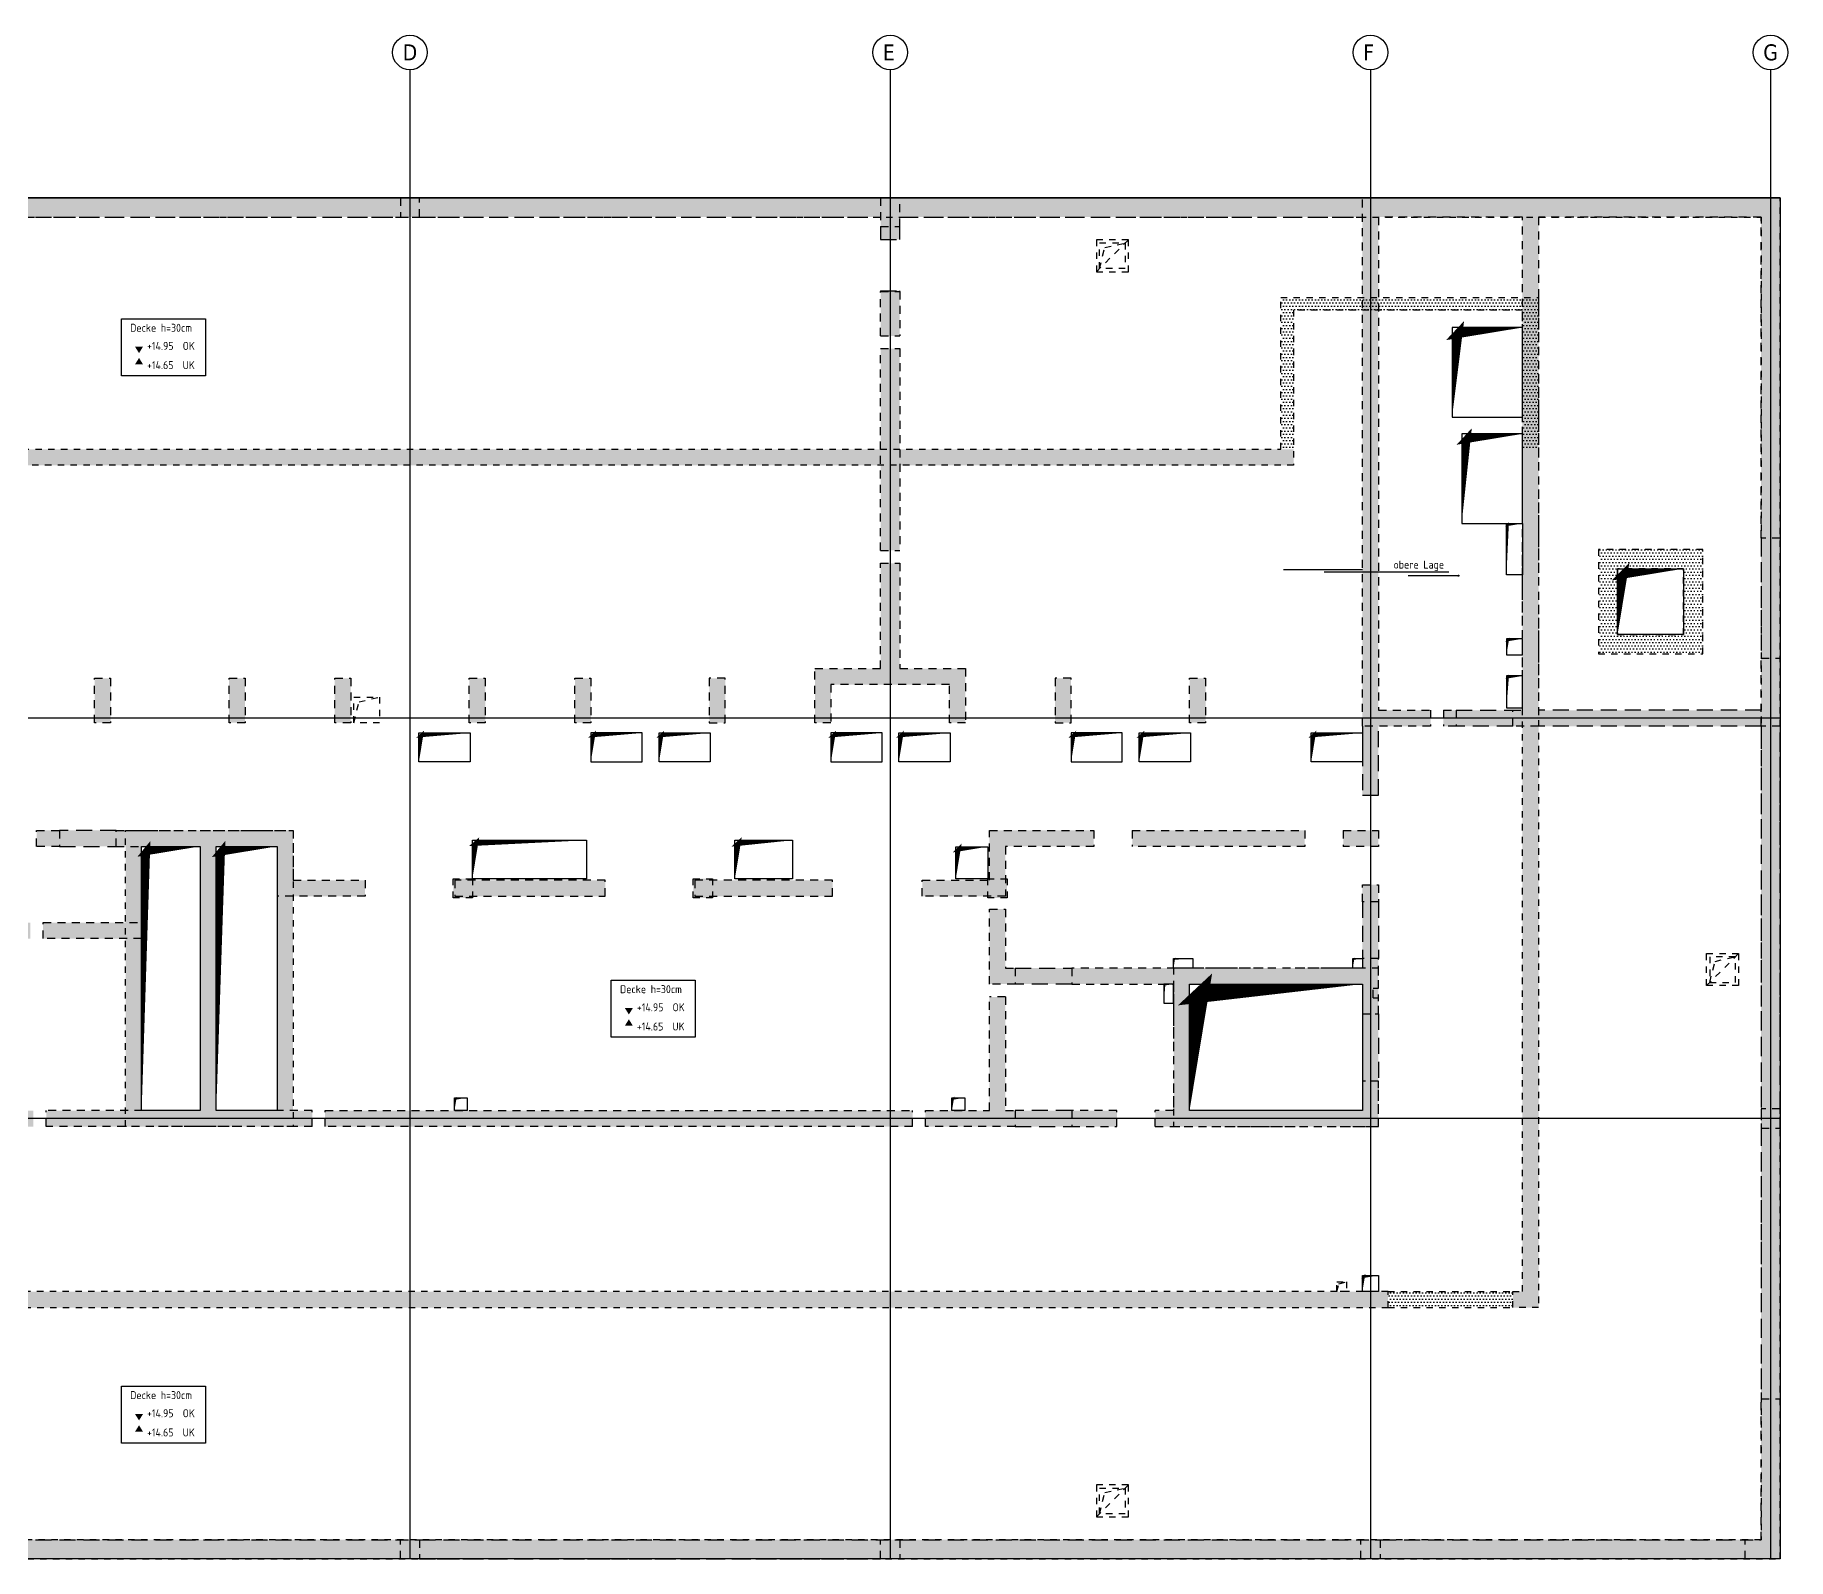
# Model space of a CAD drawing. Extents: x -177 to 93, y -12 to 49.
# Drawn here: x -162.86 to -135.48, y 14.03 to 37.82 of the extents above; entities that cross this region are included whole.
import ezdxf

# ---------------------------------------------------------------- set-up
doc = ezdxf.new("R2010")
doc.units = 0
doc.header["$LTSCALE"] = 0.5
for name, pattern in [('AUSGEZOGEN', [1000.01, 1000, 0.01]), ('DOT', [0.175, 0.05, -0.125]), ('HIDDEN2', [0.187, 0.125, -0.062]), ('PUNKT', [0.175, 0.05, -0.125]), ('STRICHLINIE', [0.75, 0.5, -0.25]), ('VERDECKT', [0.375, 0.25, -0.125])]:
    doc.linetypes.add(name, pattern=pattern)
for name, color, linetype in [('ACHSEN', 7, 'Continuous'), ('BETON', 7, 'Continuous'), ('Brüstung DG', 7, 'Continuous'), ('DD', 7, 'Continuous'), ('DG', 7, 'Continuous'), ('DRUEBER', 7, 'Continuous'), ('grau_dunkel', 7, 'Continuous'), ('grau_mittel', 7, 'Continuous'), ('koten', 7, 'Continuous'), ('OBJEKT', 7, 'Continuous'), ('SCHATTEN', 7, 'Continuous'), ('SFP_Achsen', 7, 'Continuous'), ('TEXT', 7, 'Continuous'), ('VERDECKT', 7, 'Continuous'), ('VERDECKT2', 7, 'Continuous')]:
    doc.layers.add(name, color=color, linetype=linetype)
doc.layers.add('NOPLOT', color=7, linetype='Continuous', plot=False)
doc.styles.add('helv', font='tahoma.ttf')
doc.styles.add('txt', font='isocp.shx')
pattern_1 = [(0, (-253.18728, 75.18589), (0.025, 0.05), [0, -0.05])]

# ---------------------------------------------------------------- blocks, each defined once
blk = doc.blocks.new('okrd_o')
at = {"layer": 'koten', "color": 7, "linetype": 'Continuous'}
blk.add_solid([(-0.125, 0.202), (0.125, 0.202), (0, 0)], dxfattribs=at)
at = {"layer": 'koten', "style": 'txt'}
blk.add_attdef('OKRD', (0.25, 0.1), '', height=0.25, dxfattribs=at)
blk = doc.blocks.new('okrd_u')
at = {"layer": 'koten', "color": 7, "linetype": 'Continuous'}
blk.add_solid([(-0.125, -0.202), (0.125, -0.202), (0, 0)], dxfattribs=at)
at = {"layer": 'koten', "style": 'txt'}
blk.add_attdef('OKRD', (0.25, -0.35), '', height=0.25, dxfattribs=at)

msp = doc.modelspace()

# ---------------------------------------------------------------- hatches: boundary and pattern name
at = {"layer": 'Brüstung DG', "linetype": 'DOT'}
h = msp.add_hatch(dxfattribs=at)
h.set_pattern_fill('DOTS', color=102, scale=0.8, double=1)
h.set_pattern_definition(pattern_1)
h.paths.add_polyline_path([(-174.3674, 34.9794), (-135.9024, 34.9794), (-135.9024, 14.3294), (-174.3674, 14.3294), (-174.3674, 17.9544), (-174.5774, 17.9544), (-174.5774, 14.0294), (-135.6024, 14.0294), (-135.6024, 35.2794), (-174.5274, 35.2794), (-174.5274, 34.3144), (-174.3674, 34.3144)])
at = {"layer": 'Brüstung DG', "linetype": 'AUSGEZOGEN'}
h = msp.add_hatch(dxfattribs=at)
h.set_pattern_fill('DOTS', color=102, scale=0.8, double=1)
h.set_pattern_definition([(0, (-258.56762, 75.18589), (0.025, 0.05), [0, -0.05])])
h.paths.add_polyline_path([(-138.4424, 29.7894), (-138.4424, 28.1594), (-136.8124, 28.1594), (-136.8124, 29.7894)])
h.paths.add_polyline_path([(-138.1424, 29.4894), (-138.1424, 28.4594), (-137.1124, 28.4594), (-137.1124, 29.4894)], flags=16)
at = {"layer": 'Brüstung DG', "linetype": 'DOT'}
h = msp.add_hatch(dxfattribs=at)
h.set_pattern_fill('DOTS', color=102, scale=0.8, double=1)
h.set_pattern_definition(pattern_1)
h.paths.add_polyline_path([(-139.7774, 18.2044), (-141.7274, 18.2044), (-141.7274, 17.9544), (-139.7774, 17.9543)])
at = {"layer": 'DG', "linetype": 'AUSGEZOGEN'}
h = msp.add_hatch(dxfattribs=at)
h.set_pattern_fill('DOTS', scale=0.8, double=1)
h.set_pattern_definition([(0, (-253.18728, 70.7383), (0.025, 0.05), [0, -0.05])])
h.paths.add_polyline_path([(-139.6274, 33.5244), (-139.6274, 31.3544), (-139.3774, 31.3544), (-139.3774, 33.7244), (-143.4024, 33.7244), (-143.4024, 31.3544), (-143.2024, 31.3544), (-143.2024, 33.5244)])
h = msp.add_hatch(dxfattribs=at)
h.set_pattern_fill('DOTS', scale=0.8, double=1)
h.set_pattern_definition(pattern_1)
h.paths.add_polyline_path([(-165.6223, 18.2044), (-165.6224, 17.9544), (-141.7274, 17.9544), (-141.7274, 18.2044)])
h.paths.add_polyline_path([(-144.8274, 21.0294), (-144.8274, 23.0044), (-142.1274, 23.0044), (-142.1274, 22.5394), (-141.8774, 22.5394), (-141.8774, 23.2544), (-145.0774, 23.2544), (-145.0774, 20.7794), (-141.8774, 20.7794), (-141.8774, 21.4894), (-142.1274, 21.4894), (-142.1274, 21.0294)], flags=17)
h.paths.add_polyline_path([(-147.9774, 24.6494), (-147.9774, 24.3494), (-147.6774, 24.3494), (-147.6774, 24.6494)], flags=17)
h.paths.add_polyline_path([(-152.2774, 24.6494), (-152.5774, 24.6494), (-152.5774, 24.3494), (-152.2774, 24.3494)], flags=17)
h.paths.add_polyline_path([(-156.0274, 24.6494), (-156.3274, 24.6494), (-156.3274, 24.3494), (-156.0274, 24.3494)], flags=17)
h.paths.add_polyline_path([(-164.2674, 24.3494), (-164.2674, 24.6494), (-164.5674, 24.6494), (-164.5674, 24.3494)], flags=17)
h.paths.add_polyline_path([(-139.6274, 31.3544), (-139.6274, 18.2044), (-139.7774, 18.2044), (-139.7774, 17.9544), (-139.3774, 17.9544), (-139.3774, 31.3544)])
h.paths.add_polyline_path([(-174.3674, 28.2044), (-174.5774, 28.2044), (-174.5774, 17.9544), (-168.3824, 17.9544), (-168.3824, 18.2044), (-174.3674, 18.2044)])
h.paths.add_polyline_path([(-166.8524, 31.3544), (-166.8524, 31.1044), (-143.2024, 31.1044), (-143.2024, 31.3544)])
h = msp.add_hatch(dxfattribs=at)
h.set_pattern_fill('DOTS', scale=0.8, double=1)
h.set_pattern_definition([(0, (-253.18728, 75.18589), (0.025, 0.05), [0, -0.05])])
h.paths.add_polyline_path([(-161.4424, 25.4044), (-161.4424, 20.7794), (-158.8274, 20.7794), (-158.8274, 25.4044)])
h.paths.add_polyline_path([(-160.2774, 25.1544), (-161.1924, 25.1544), (-161.1924, 21.0294), (-160.2774, 21.0294)], flags=16)
h.paths.add_polyline_path([(-159.0774, 25.1544), (-160.0274, 25.1544), (-160.0274, 21.0294), (-159.0774, 21.0294)], flags=16)
at = {"layer": 'grau_mittel'}
h = msp.add_hatch(color=61, dxfattribs=at)
h.paths.add_polyline_path([(-135.6024, 35.2794), (-142.1274, 35.2794), (-142.1274, 27.0294), (-141.0624, 27.0294), (-141.0624, 27.2794), (-141.8773, 27.2794), (-141.8774, 34.9794), (-139.6274, 34.9794), (-139.6274, 27.2794), (-139.7774, 27.2794), (-139.7774, 27.0294), (-139.3774, 27.0294), (-139.3774, 34.9794), (-135.9024, 34.9794), (-135.9024, 29.9644), (-135.6024, 29.9644)])
h.paths.add_polyline_path([(-135.6024, 29.9644), (-135.9024, 29.9644), (-135.9024, 28.0944), (-135.6024, 28.0944)], flags=17)
h.paths.add_polyline_path([(-135.6024, 28.0944), (-135.9024, 28.0944), (-135.9024, 27.0294), (-135.6024, 27.0294)])
h.paths.add_polyline_path([(-135.9024, 27.0294), (-135.9024, 27.2794), (-139.3774, 27.2794), (-139.3774, 27.0294)])
h.paths.add_polyline_path([(-139.7774, 27.0294), (-139.7774, 27.2794), (-140.6624, 27.2794), (-140.6624, 27.0294)], flags=17)
h.paths.add_polyline_path([(-140.6624, 27.2794), (-140.8624, 27.2794), (-140.8624, 27.0294), (-140.6624, 27.0294)], flags=17)
h.paths.add_polyline_path([(-135.6024, 27.0294), (-135.9024, 27.0294), (-135.9024, 21.0544), (-135.6024, 21.0544)])
h.paths.add_polyline_path([(-135.9024, 20.7544), (-135.6024, 20.7544), (-135.6024, 21.0544), (-135.9024, 21.0544)])
h.paths.add_polyline_path([(-135.9024, 16.5294), (-135.6024, 16.5294), (-135.6024, 20.7544), (-135.9024, 20.7544)])
h.paths.add_polyline_path([(-135.6024, 16.5294), (-135.9024, 16.5294), (-135.9024, 14.3294), (-136.1524, 14.3294), (-136.1524, 14.0294), (-135.6024, 14.0294)])
h.paths.add_polyline_path([(-141.8524, 14.3294), (-141.8524, 14.0294), (-136.1524, 14.0294), (-136.1524, 14.3294)])
h.paths.add_polyline_path([(-142.1524, 14.3294), (-142.1524, 14.0294), (-141.8524, 14.0294), (-141.8524, 14.3294)])
h.paths.add_polyline_path([(-149.3524, 14.3294), (-149.3524, 14.0294), (-142.1524, 14.0294), (-142.1524, 14.3294)])
h.paths.add_polyline_path([(-149.6524, 14.3294), (-149.6524, 14.0294), (-149.3524, 14.0294), (-149.3524, 14.3294)])
h.paths.add_polyline_path([(-156.8524, 14.3294), (-156.8524, 14.0294), (-149.6524, 14.0294), (-149.6524, 14.3294)])
h.paths.add_polyline_path([(-157.1524, 14.0294), (-156.8524, 14.0294), (-156.8524, 14.3294), (-157.1524, 14.3294)])
h.paths.add_polyline_path([(-164.3524, 14.3294), (-164.3524, 14.0294), (-157.1524, 14.0294), (-157.1524, 14.3294)])
h.paths.add_polyline_path([(-164.3524, 14.3294), (-164.6524, 14.3294), (-164.6524, 14.0294), (-164.3524, 14.0294)])
h.paths.add_polyline_path([(-170.6024, 14.3294), (-170.6024, 14.0294), (-164.6524, 14.0294), (-164.6524, 14.3294)])
h.paths.add_polyline_path([(-170.9024, 14.3294), (-170.9024, 14.0294), (-170.6024, 14.0294), (-170.6024, 14.3294)])
h.paths.add_polyline_path([(-174.0024, 14.3294), (-174.0024, 14.0294), (-170.9024, 14.0294), (-170.9024, 14.3294)])
h.paths.add_polyline_path([(-174.3674, 14.3294), (-174.3674, 21.1243), (-175.0324, 21.1243), (-175.0324, 20.8243), (-174.5774, 20.8243), (-174.5774, 14.0294), (-174.0024, 14.0294), (-174.0024, 14.3294)])
h.paths.add_polyline_path([(-174.3024, 23.1743), (-174.3674, 23.1743), (-174.6524, 23.1743), (-174.6524, 21.1243), (-174.3674, 21.1243), (-174.3024, 21.1243)])
h.paths.add_polyline_path([(-174.3674, 34.9794), (-170.8774, 34.9794), (-170.8774, 27.0294), (-170.4774, 27.0294), (-170.4774, 27.2794), (-170.6274, 27.2794), (-170.6274, 34.9794), (-168.3774, 34.9794), (-168.3774, 27.2794), (-169.1424, 27.2794), (-169.1424, 27.0294), (-168.1274, 27.0294), (-168.1274, 35.2794), (-174.5274, 35.2794), (-174.5274, 28.2044), (-174.5774, 28.2044), (-174.5774, 23.4743), (-175.0324, 23.4743), (-175.0324, 23.1743), (-174.3674, 23.1743)])
h.paths.add_polyline_path([(-174.3024, 27.2794), (-174.3024, 27.0294), (-170.8774, 27.0294), (-170.8774, 27.2794)], flags=17)
h.paths.add_polyline_path([(-170.4774, 27.2794), (-170.4774, 27.0294), (-169.5923, 27.0294), (-169.5923, 27.2794)], flags=17)
h.paths.add_polyline_path([(-169.5923, 27.2794), (-169.5923, 27.0294), (-169.3424, 27.0294), (-169.3424, 27.2794)], flags=17)
h.paths.add_polyline_path([(-168.1274, 27.0294), (-168.3774, 27.0294), (-168.3774, 25.4044), (-168.1274, 25.4044)], flags=17)
h.paths.add_polyline_path([(-170.8774, 25.4044), (-170.8774, 20.7794), (-170.4774, 20.7794), (-170.4774, 21.0294), (-170.6273, 21.0294), (-170.6274, 25.1544), (-164.5424, 25.1544), (-164.5424, 24.6594), (-164.2924, 24.6594), (-164.2924, 25.1544), (-163.2324, 25.1544), (-163.2324, 25.4044)])
h.paths.add_polyline_path([(-169.4674, 20.7794), (-169.4674, 21.0294), (-170.4774, 21.0294), (-170.4774, 20.7794)], flags=17)
h.paths.add_polyline_path([(-169.4674, 20.7794), (-169.2674, 20.7794), (-169.2674, 21.0294), (-169.4674, 21.0294)])
h.paths.add_polyline_path([(-169.0674, 21.0294), (-169.0674, 20.7794), (-166.1524, 20.7794), (-166.1524, 21.0294)], flags=16)
h.paths.add_polyline_path([(-165.9524, 21.0294), (-165.9524, 20.7794), (-165.7024, 20.7794), (-165.7024, 21.0294)], flags=16)
h.paths.add_polyline_path([(-165.7024, 21.0294), (-165.7024, 20.7794), (-164.6924, 20.7794), (-164.6924, 21.0294)], flags=16)
h.paths.add_polyline_path([(-164.5424, 21.0294), (-164.6924, 21.0294), (-164.6924, 20.7794), (-164.1424, 20.7794), (-164.1424, 21.0294), (-164.2924, 21.0294), (-164.2924, 23.7144), (-162.9324, 23.7144), (-162.9324, 23.9644), (-164.2924, 23.9644), (-164.2924, 24.5094), (-164.5424, 24.5094)])
h.paths.add_polyline_path([(-164.1424, 21.0294), (-164.1424, 20.7794), (-163.1324, 20.7794), (-163.1324, 21.0294)], flags=16)
h.paths.add_polyline_path([(-163.1324, 20.7794), (-162.8824, 20.7794), (-162.8824, 21.0294), (-163.1324, 21.0294)])
h.paths.add_polyline_path([(-162.4774, 25.1544), (-162.4774, 25.4044), (-162.8324, 25.4044), (-162.8324, 25.1544)])
h.paths.add_polyline_path([(-161.5924, 25.1544), (-161.5924, 25.4044), (-162.4774, 25.4044), (-162.4774, 25.1544)])
h.paths.add_polyline_path([(-160.2774, 25.1544), (-160.2774, 21.0294), (-162.6824, 21.0294), (-162.6824, 20.7794), (-158.5273, 20.7794), (-158.5273, 21.0294), (-160.0273, 21.0294), (-160.0273, 25.1544), (-159.0774, 25.1544), (-159.0774, 24.3744), (-157.7024, 24.3744), (-157.7024, 24.6244), (-158.8274, 24.6244), (-158.8274, 25.4044), (-161.5924, 25.4044), (-161.5924, 25.1544)])
h.paths.add_polyline_path([(-162.7324, 23.9644), (-162.7324, 23.7144), (-161.1924, 23.7144), (-161.1924, 23.9644)])
h.paths.add_polyline_path([(-158.3273, 21.0294), (-158.3273, 20.7794), (-149.1524, 20.7794), (-149.1524, 21.0294)])
h.paths.add_polyline_path([(-153.9524, 24.3744), (-153.9524, 24.6244), (-156.3024, 24.6244), (-156.3024, 24.3744)])
h.paths.add_polyline_path([(-150.4024, 24.3744), (-150.4024, 24.6244), (-152.5524, 24.6244), (-152.5524, 24.3744)])
h.paths.add_polyline_path([(-149.0024, 24.6244), (-149.0024, 24.3744), (-147.7024, 24.3744), (-147.7024, 25.1544), (-146.3224, 25.1544), (-146.3224, 25.4044), (-147.9524, 25.4044), (-147.9524, 24.6244)])
h.paths.add_polyline_path([(-147.7023, 22.8044), (-147.9524, 22.8044), (-147.9524, 21.0294), (-148.9524, 21.0294), (-148.9524, 20.7794), (-147.5524, 20.7794), (-147.5524, 21.0294), (-147.7023, 21.0294)])
h.paths.add_polyline_path([(-146.6674, 20.7794), (-146.6674, 21.0294), (-147.5524, 21.0294), (-147.5524, 20.7794)])
h.paths.add_polyline_path([(-146.6674, 21.0294), (-146.6674, 20.7794), (-145.9623, 20.7794), (-145.9623, 21.0294)])
h.paths.add_polyline_path([(-145.3623, 21.0294), (-145.3623, 20.7794), (-141.8774, 20.7794), (-141.8774, 21.4894), (-142.1274, 21.4894), (-142.1274, 21.0294), (-144.8274, 21.0294), (-144.8274, 23.0044), (-142.1274, 23.0044), (-142.1274, 22.5394), (-141.8774, 22.5394), (-141.8774, 22.7894), (-141.9574, 22.7894), (-141.9574, 22.9394), (-141.8774, 22.9394), (-141.8774, 23.4041), (-142.1274, 23.4041), (-142.1273, 23.2544), (-146.6674, 23.2544), (-146.6674, 23.0044), (-145.0774, 23.0044), (-145.0774, 21.0294)])
h.paths.add_polyline_path([(-142.1274, 22.5394), (-142.1274, 21.4894), (-141.8774, 21.4894), (-141.8774, 22.5394)], flags=17)
h.paths.add_polyline_path([(-142.1274, 23.4041), (-141.8774, 23.4041), (-141.8774, 24.2891), (-142.1274, 24.2891)])
h.paths.add_polyline_path([(-141.8774, 24.5544), (-142.1274, 24.5544), (-142.1274, 24.2891), (-141.8774, 24.2891)])
h.paths.add_polyline_path([(-142.4274, 25.4044), (-142.4274, 25.1544), (-141.8774, 25.1544), (-141.8774, 25.4044)])
h.paths.add_polyline_path([(-143.0274, 25.1544), (-143.0274, 25.4044), (-145.7224, 25.4044), (-145.7224, 25.1544)])
h.paths.add_polyline_path([(-146.6674, 23.0044), (-146.6674, 23.2544), (-147.5524, 23.2544), (-147.5524, 23.0044)])
h.paths.add_polyline_path([(-147.5524, 23.0044), (-147.5524, 23.2544), (-147.7024, 23.2544), (-147.7024, 24.1744), (-147.9524, 24.1744), (-147.9524, 23.0044)])
h.paths.add_polyline_path([(-141.8774, 27.0294), (-142.1274, 27.0294), (-142.1274, 25.9544), (-141.8774, 25.9544)])
h.paths.add_polyline_path([(-144.8274, 27.0844), (-144.5774, 27.0844), (-144.5774, 27.7794), (-144.8274, 27.7794)])
h.paths.add_polyline_path([(-146.6774, 27.7794), (-146.9274, 27.7794), (-146.9274, 27.0844), (-146.6774, 27.0844)])
h.paths.add_polyline_path([(-148.5774, 27.6794), (-148.5774, 27.0844), (-148.3274, 27.0844), (-148.3274, 27.9294), (-149.3524, 27.9294), (-149.3524, 29.5744), (-149.6524, 29.5744), (-149.6524, 27.9294), (-150.6774, 27.9294), (-150.6774, 27.0844), (-150.4274, 27.0844), (-150.4274, 27.6794)])
h.paths.add_polyline_path([(-149.6524, 29.7744), (-149.3524, 29.7744), (-149.3524, 32.9244), (-149.6524, 32.9244)])
h.paths.add_polyline_path([(-149.3524, 33.8194), (-149.6524, 33.8194), (-149.6524, 33.1244), (-149.3524, 33.1244)])
h.paths.add_polyline_path([(-149.3524, 33.8194), (-149.3524, 33.8294), (-149.6524, 33.8294), (-149.6524, 33.8194)])
h.paths.add_polyline_path([(-149.3524, 34.6294), (-149.3524, 34.8294), (-149.6524, 34.8294), (-149.6524, 34.6294)])
h.paths.add_polyline_path([(-149.6524, 34.8294), (-149.3524, 34.8294), (-149.3524, 35.2794), (-149.6524, 35.2794)])
h.paths.add_polyline_path([(-149.3524, 35.2794), (-149.3524, 34.9794), (-142.1274, 34.9794), (-142.1274, 35.2794)])
h.paths.add_polyline_path([(-156.8524, 35.2794), (-156.8524, 34.9794), (-149.6524, 34.9794), (-149.6524, 35.2794)])
h.paths.add_polyline_path([(-157.1524, 35.2794), (-157.1524, 35.2794), (-157.1524, 34.9794), (-156.8524, 34.9794), (-156.8524, 35.2794)])
h.paths.add_polyline_path([(-164.3524, 35.2794), (-164.3524, 34.9794), (-157.1524, 34.9794), (-157.1524, 35.2794)])
h.paths.add_polyline_path([(-164.3524, 35.2794), (-164.6524, 35.2794), (-164.6524, 34.9794), (-164.3524, 34.9794)])
h.paths.add_polyline_path([(-168.1274, 35.2794), (-168.1274, 34.9794), (-164.6524, 34.9794), (-164.6524, 35.2794)])
h.paths.add_polyline_path([(-165.4274, 27.7794), (-165.6774, 27.7794), (-165.6774, 27.0844), (-165.4274, 27.0844)])
h.paths.add_polyline_path([(-163.3274, 27.7794), (-163.5774, 27.7794), (-163.5774, 27.0844), (-163.3274, 27.0844)])
h.paths.add_polyline_path([(-161.6774, 27.7794), (-161.9274, 27.7794), (-161.9274, 27.0844), (-161.6774, 27.0844)])
h.paths.add_polyline_path([(-159.5774, 27.7794), (-159.8274, 27.7794), (-159.8274, 27.0844), (-159.5774, 27.0844)])
h.paths.add_polyline_path([(-158.1774, 27.0844), (-157.9274, 27.0844), (-157.9274, 27.7794), (-158.1774, 27.7794)])
h.paths.add_polyline_path([(-156.0774, 27.0844), (-155.8274, 27.0844), (-155.8274, 27.7794), (-156.0774, 27.7794)])
h.paths.add_polyline_path([(-154.1774, 27.7794), (-154.4274, 27.7794), (-154.4274, 27.0844), (-154.1774, 27.0844)])
h.paths.add_polyline_path([(-152.3274, 27.0844), (-152.0774, 27.0844), (-152.0774, 27.7794), (-152.3274, 27.7794)])

# ---------------------------------------------------------------- linework, layer by layer
at = {"layer": 'ACHSEN', "color": 140, "linetype": 'AUSGEZOGEN'}
for p, q in [((-157.0024, 37.2794), (-157.0024, 14.0294)), ((-149.5024, 37.2794), (-149.5024, 14.0294)), ((-142.0024, 37.2794), (-142.0024, 14.0294)), ((-135.7524, 37.2794), (-135.7524, 14.0294)), ((-135.6024, 35.2794), (-176.8024, 35.2794)), ((-135.6024, 27.1544), (-176.8024, 27.1544)), ((-135.6024, 20.9044), (-176.8024, 20.9044)), ((-135.6024, 14.0294), (-176.8024, 14.0294))]:
    msp.add_line(p, q, dxfattribs=at)
at = {"layer": 'BETON', "color": 6, "linetype": 'AUSGEZOGEN'}
for p, q in [((-174.6024, 35.2794), (-135.6024, 35.2794)), ((-135.6024, 35.2794), (-135.6024, 14.0294)), ((-135.6024, 14.0294), (-174.6524, 14.0294))]:
    msp.add_line(p, q, dxfattribs=at)
for points in [[(-140.7274, 31.8544), (-139.6274, 31.8544), (-139.6274, 33.2544), (-140.7274, 33.2544)], [(-140.5774, 30.1944), (-139.6274, 30.1944), (-139.6274, 31.5944), (-140.5774, 31.5944)], [(-139.6274, 29.3944), (-139.8774, 29.3944), (-139.8774, 30.1944), (-139.6274, 30.1944)], [(-138.1424, 29.4894), (-137.1124, 29.4894), (-137.1124, 28.4594), (-138.1424, 28.4594)], [(-139.8774, 28.1444), (-139.6274, 28.1444), (-139.6274, 28.3944), (-139.8774, 28.3944)], [(-139.8774, 27.3144), (-139.6274, 27.3144), (-139.6274, 27.8144), (-139.8774, 27.8144)], [(-156.8624, 26.9244), (-156.0624, 26.9244), (-156.0624, 26.4744), (-156.8624, 26.4744)], [(-154.1774, 26.4744), (-153.3774, 26.4744), (-153.3774, 26.9244), (-154.1774, 26.9244)], [(-153.1124, 26.9244), (-152.3124, 26.9244), (-152.3124, 26.4744), (-153.1124, 26.4744)], [(-149.6274, 26.9244), (-150.4274, 26.9244), (-150.4274, 26.4744), (-149.6274, 26.4744)], [(-149.3674, 26.9244), (-148.5674, 26.9244), (-148.5674, 26.4744), (-149.3674, 26.4744)], [(-145.8774, 26.9244), (-146.6774, 26.9244), (-146.6774, 26.4744), (-145.8774, 26.4744)], [(-145.6124, 26.9244), (-144.8124, 26.9244), (-144.8124, 26.4744), (-145.6124, 26.4744)], [(-142.9274, 26.9244), (-142.1274, 26.9244), (-142.1274, 26.4744), (-142.9274, 26.4744)], [(-154.2474, 24.6494), (-156.0274, 24.6494), (-156.0274, 25.2494), (-154.2474, 25.2494)], [(-151.0274, 24.6494), (-151.9274, 24.6494), (-151.9274, 25.2494), (-151.0274, 25.2494)], [(-161.1924, 25.1544), (-160.2774, 25.1544), (-160.2774, 21.0294), (-161.1924, 21.0294)], [(-160.0274, 25.1544), (-159.0774, 25.1544), (-159.0774, 21.0294), (-160.0274, 21.0294)], [(-148.4774, 25.1494), (-147.9774, 25.1494), (-147.9774, 24.6494), (-148.4774, 24.6494)], [(-145.0774, 23.4044), (-144.7774, 23.4044), (-144.7774, 23.2544), (-145.0774, 23.2544)], [(-142.2773, 23.4044), (-142.1273, 23.4044), (-142.1273, 23.2544), (-142.2773, 23.2544)], [(-145.0774, 23.0044), (-145.2274, 23.0044), (-145.2274, 22.7044), (-145.0774, 22.7044)], [(-144.8274, 23.0044), (-142.1274, 23.0044), (-142.1274, 21.0294), (-144.8274, 21.0294)], [(-156.3074, 21.2294), (-156.1074, 21.2294), (-156.1074, 21.0294), (-156.3074, 21.0294)], [(-148.5374, 21.2294), (-148.3374, 21.2294), (-148.3374, 21.0294), (-148.5374, 21.0294)], [(-142.1274, 18.4544), (-141.8774, 18.4544), (-141.8774, 18.2044), (-142.1274, 18.2044)]]:
    msp.add_lwpolyline(points, close=True, dxfattribs=at)
at = {"layer": 'Brüstung DG', "color": 102, "linetype": 'DOT'}
for p, q in [((-138.4424, 29.7894), (-138.4424, 28.1594)), ((-136.8124, 29.7894), (-138.4424, 29.7894)), ((-136.8124, 28.1594), (-136.8124, 29.7894)), ((-137.1124, 29.4894), (-138.1424, 29.4894)), ((-138.1424, 29.4894), (-138.1424, 28.4594)), ((-137.1124, 28.4594), (-137.1124, 29.4894)), ((-138.1424, 28.4594), (-137.1124, 28.4594)), ((-138.4424, 28.1594), (-136.8124, 28.1594)), ((-141.7274, 18.2044), (-139.7774, 18.2044)), ((-141.7274, 17.9544), (-139.7774, 17.9543))]:
    msp.add_line(p, q, dxfattribs=at)
at = {"layer": 'Brüstung DG', "color": 102, "linetype": 'PUNKT', "lineweight": -2}
msp.add_lwpolyline([(-174.3674, 34.3144), (-174.3674, 34.3144), (-174.3674, 34.3144), (-174.3674, 34.9794), (-135.9024, 34.9794), (-135.9024, 14.3294), (-174.3674, 14.3294), (-174.3674, 17.9544), (-174.5774, 17.9544), (-174.5774, 14.0294), (-135.6024, 14.0294), (-135.6024, 35.2794), (-174.5274, 35.2794), (-174.5274, 34.3144), (-174.5274, 34.3144), (-174.5274, 34.3144)], close=True, dxfattribs=at)
at = {"layer": 'DD', "color": 7, "linetype": 'HIDDEN2'}
for p, q in [((-146.2324, 34.1744), (-146.1508, 34.5041)), ((-146.1508, 34.5041), (-145.8324, 34.5744)), ((-157.8774, 27.0844), (-157.7972, 27.4109)), ((-157.7972, 27.4109), (-157.4774, 27.4844)), ((-136.7024, 23.0294), (-136.6208, 23.3591)), ((-136.6208, 23.3591), (-136.3024, 23.4294)), ((-142.4942, 18.3221), (-142.3774, 18.3544)), ((-142.5274, 18.2044), (-142.4942, 18.3221)), ((-146.2324, 14.7344), (-146.1508, 15.0641)), ((-146.1508, 15.0641), (-145.8324, 15.1344))]:
    msp.add_line(p, q, dxfattribs=at)
for points in [[(-146.2324, 34.5744), (-145.8324, 34.5744), (-145.8324, 34.1744), (-146.2324, 34.1744)], [(-157.8774, 27.4844), (-157.4774, 27.4844), (-157.4774, 27.0844), (-157.8774, 27.0844)], [(-136.7024, 23.0294), (-136.3024, 23.0294), (-136.3024, 23.4294), (-136.7024, 23.4294)], [(-142.5274, 18.3544), (-142.3774, 18.3544), (-142.3774, 18.2044), (-142.5274, 18.2044)], [(-146.2324, 15.1344), (-145.8324, 15.1344), (-145.8324, 14.7344), (-146.2324, 14.7344)]]:
    msp.add_lwpolyline(points, close=True, dxfattribs=at)
at = {"layer": 'DG', "color": 7, "linetype": 'PUNKT', "lineweight": -2}
for p, q in [((-143.4024, 31.3544), (-143.4024, 33.7244)), ((-143.4024, 33.7244), (-139.3774, 33.7244)), ((-139.3774, 33.7244), (-139.3774, 17.9544)), ((-139.6274, 33.5244), (-143.2024, 33.5244)), ((-143.2024, 33.5244), (-143.2024, 31.1044)), ((-139.6274, 18.2044), (-139.6274, 33.5244)), ((-166.8524, 31.3544), (-143.4024, 31.3544)), ((-143.2024, 31.1044), (-167.0524, 31.1044)), ((-161.4424, 25.4044), (-158.8274, 25.4044)), ((-161.4424, 20.7794), (-161.4424, 25.4044)), ((-160.2774, 25.4044), (-160.0274, 25.4044)), ((-158.8274, 25.4044), (-158.8274, 20.7794)), ((-161.1924, 25.1544), (-160.2774, 25.1544)), ((-161.1924, 21.0294), (-161.1924, 25.1544)), ((-160.2774, 25.1544), (-160.2774, 21.0294)), ((-160.0274, 25.1544), (-159.0774, 25.1544)), ((-160.0274, 21.0294), (-160.0274, 25.1544)), ((-159.0774, 25.1544), (-159.0774, 21.0294)), ((-141.8774, 23.2544), (-145.0774, 23.2544)), ((-145.0774, 23.2544), (-145.0774, 20.7794)), ((-144.8274, 21.0294), (-144.8274, 23.0044)), ((-144.8274, 23.0044), (-142.1274, 23.0044)), ((-142.1274, 23.0044), (-142.1274, 22.5394)), ((-141.8774, 22.5394), (-141.8774, 23.2544)), ((-142.1274, 22.5394), (-141.8774, 22.5394)), ((-141.8774, 21.4894), (-142.1274, 21.4894)), ((-142.1274, 21.4894), (-142.1274, 21.0294)), ((-141.8774, 20.7794), (-141.8774, 21.4894)), ((-160.2774, 21.0294), (-161.1924, 21.0294)), ((-159.0774, 21.0294), (-160.0274, 21.0294)), ((-142.1274, 21.0294), (-144.8274, 21.0294)), ((-158.8274, 20.7794), (-161.4424, 20.7794)), ((-160.0274, 20.7794), (-160.2774, 20.7794)), ((-145.0774, 20.7794), (-141.8774, 20.7794)), ((-141.7274, 18.2044), (-165.6223, 18.2044)), ((-141.7274, 17.9544), (-141.7274, 18.2044)), ((-139.7774, 17.9544), (-139.7774, 18.2044)), ((-139.7774, 18.2044), (-139.6274, 18.2044)), ((-165.6224, 17.9544), (-141.7274, 17.9544)), ((-139.3774, 17.9544), (-139.7774, 17.9544))]:
    msp.add_line(p, q, dxfattribs=at)
for points in [[(-156.3274, 24.6494), (-156.0274, 24.6494), (-156.0274, 24.3494), (-156.3274, 24.3494)], [(-152.5774, 24.6494), (-152.2774, 24.6494), (-152.2774, 24.3494), (-152.5774, 24.3494)], [(-147.9774, 24.6494), (-147.6774, 24.6494), (-147.6774, 24.3494), (-147.9774, 24.3494)]]:
    msp.add_lwpolyline(points, close=True, dxfattribs=at)
at = {"layer": 'DRUEBER', "color": 7, "linetype": 'PUNKT'}
for p, q in [((-146.2824, 34.1244), (-145.7824, 34.6244)), ((-136.7524, 22.9794), (-136.2524, 23.4794)), ((-146.2824, 14.6844), (-145.7824, 15.1844))]:
    msp.add_line(p, q, dxfattribs=at)
for points in [[(-145.7824, 34.6244), (-146.2824, 34.6244), (-146.2824, 34.1244), (-145.7824, 34.1244)], [(-136.7524, 23.4794), (-136.2524, 23.4794), (-136.2524, 22.9794), (-136.7524, 22.9794)], [(-145.7824, 15.1844), (-146.2824, 15.1844), (-146.2824, 14.6844), (-145.7824, 14.6844)]]:
    msp.add_lwpolyline(points, close=True, dxfattribs=at)
at = {"layer": 'grau_dunkel', "color": 21}
for points in [[(-161.1924, 21.0294, 0, 0.1335, 0), (-161.1256, 25.1533, 0, 0, 0), (-161.1863, 25.08, 0.1492, 0, 0), (-160.2774, 25.1544, 0, 0, 0)], [(-160.0273, 21.0294, 0, 0.1388, 0), (-159.958, 25.1532, 0, 0, 0), (-160.021, 25.0772, 0.1549, 0, 0), (-159.0774, 25.1544, 0, 0, 0)], [(-142.1274, 23.0044, 0, 0.31, 0), (-144.8185, 22.8496, 0, 0, 0), (-144.6669, 22.9912, 0.3221, 0, 0), (-144.8274, 21.0294, 0, 0, 0)]]:
    msp.add_lwpolyline(points, format="xyseb", dxfattribs=at)
at = {"layer": 'NOPLOT', "color": 191, "linetype": 'AUSGEZOGEN'}
msp.add_line((-140.6274, 29.3799), (-141.4124, 29.3799), dxfattribs=at)
at = {"layer": 'NOPLOT', "color": 191, "linetype": 'Continuous'}
for points in [[(-142.1274, 29.472), (-143.3618, 29.472)], [(-140.7797, 29.4338), (-142.7274, 29.4338)]]:
    msp.add_lwpolyline(points, dxfattribs=at)
at = {"layer": 'NOPLOT', "color": 191, "linetype": 'AUSGEZOGEN'}
msp.add_circle((-140.6274, 29.3799), 0.008, dxfattribs=at)
at = {"layer": 'OBJEKT', "color": 1, "linetype": 'AUSGEZOGEN'}
for points in [[(-161.5079, 33.391), (-160.1961, 33.391), (-160.1961, 32.5018), (-161.5079, 32.5018)], [(-153.8577, 23.0652), (-152.5459, 23.0652), (-152.5459, 22.1761), (-153.8577, 22.1761)], [(-161.5079, 16.7274), (-160.1961, 16.7274), (-160.1961, 15.8383), (-161.5079, 15.8383)]]:
    msp.add_lwpolyline(points, close=True, dxfattribs=at)
at = {"layer": 'SCHATTEN', "color": 1, "linetype": 'AUSGEZOGEN'}
for points in [[(-140.7274, 31.8544, 0, 0.174, 0), (-140.6405, 33.2489, 0, 0, 0), (-140.72, 33.165, 0.1794, 0, 0), (-139.6274, 33.2544, 0, 0, 0)], [(-140.5774, 30.1944, 0, 0.148, 0), (-140.5035, 31.5904, 0, 0, 0), (-140.571, 31.5172, 0.1549, 0, 0), (-139.6274, 31.5944, 0, 0, 0)], [(-139.8774, 29.3944, 0, 0.037, 0), (-139.8589, 30.1939, 0, 0, 0), (-139.8757, 30.174, 0.0408, 0, 0), (-139.6274, 30.1944, 0, 0, 0)], [(-138.1424, 28.4594, 0, 0.168, 0), (-138.0587, 29.4825, 0, 0, 0), (-138.1355, 29.4057, 0.168, 0, 0), (-137.1124, 29.4894, 0, 0, 0)], [(-139.8774, 28.1444, 0, 0.0408, 0), (-139.857, 28.3927, 0, 0, 0), (-139.8757, 28.374, 0.0408, 0, 0), (-139.6274, 28.3944, 0, 0, 0)], [(-139.8774, 27.3144, 0, 0.038, 0), (-139.8584, 27.8136, 0, 0, 0), (-139.8757, 27.794, 0.0408, 0, 0), (-139.6274, 27.8144, 0, 0, 0)], [(-156.8624, 26.4744, 0, 0.0734, 0), (-156.8258, 26.9214, 0, 0, 0), (-156.8609, 26.8899, 0.0689, 0, 0), (-156.0624, 26.9244, 0, 0, 0)], [(-154.1774, 26.4744, 0, 0.0734, 0), (-154.1408, 26.9214, 0, 0, 0), (-154.1759, 26.8899, 0.0689, 0, 0), (-153.3774, 26.9244, 0, 0, 0)], [(-153.1124, 26.4744, 0, 0.0734, 0), (-153.0758, 26.9214, 0, 0, 0), (-153.1109, 26.8899, 0.0689, 0, 0), (-152.3124, 26.9244, 0, 0, 0)], [(-150.4274, 26.4744, 0, 0.0734, 0), (-150.3908, 26.9214, 0, 0, 0), (-150.4259, 26.8899, 0.0689, 0, 0), (-149.6274, 26.9244, 0, 0, 0)], [(-149.3674, 26.4744, 0, 0.0734, 0), (-149.3308, 26.9214, 0, 0, 0), (-149.3659, 26.8899, 0.0689, 0, 0), (-148.5674, 26.9244, 0, 0, 0)], [(-146.6774, 26.4744, 0, 0.0734, 0), (-146.6408, 26.9214, 0, 0, 0), (-146.6759, 26.8899, 0.0689, 0, 0), (-145.8774, 26.9244, 0, 0, 0)], [(-145.6124, 26.4744, 0, 0.0734, 0), (-145.5758, 26.9214, 0, 0, 0), (-145.6109, 26.8899, 0.0689, 0, 0), (-144.8124, 26.9244, 0, 0, 0)], [(-142.9274, 26.4744, 0, 0.0734, 0), (-142.8908, 26.9214, 0, 0, 0), (-142.9259, 26.8899, 0.0689, 0, 0), (-142.1274, 26.9244, 0, 0, 0)], [(-156.0274, 24.6494, 0, 0.0978, 0), (-155.9786, 25.2454, 0, 0, 0), (-156.0262, 25.2049, 0.089, 0, 0), (-154.2474, 25.2494, 0, 0, 0)], [(-151.9274, 24.6494, 0, 0.0978, 0), (-151.8786, 25.2454, 0, 0, 0), (-151.9249, 25.2028, 0.0933, 0, 0), (-151.0274, 25.2494, 0, 0, 0)], [(-148.4774, 24.6494, 0, 0.0815, 0), (-148.4367, 25.146, 0, 0, 0), (-148.474, 25.1087, 0.0815, 0, 0), (-147.9774, 25.1494, 0, 0, 0)], [(-145.0774, 23.2544, 0, 0.0245, 0), (-145.0652, 23.4034, 0, 0, 0), (-145.0769, 23.393, 0.0228, 0, 0), (-144.7774, 23.4044, 0, 0, 0)], [(-142.2773, 23.2544, 0, 0.0244, 0), (-142.2651, 23.4034, 0, 0, 0), (-142.2763, 23.3922, 0.0244, 0, 0), (-142.1274, 23.4041, 0, 0, 0)], [(-145.2274, 22.7044, 0, 0.0228, 0), (-145.216, 23.0039, 0, 0, 0), (-145.2264, 22.9922, 0.0245, 0, 0), (-145.0774, 23.0044, 0, 0, 0)], [(-156.1074, 21.2294, 0, 0.0326, 0), (-156.306, 21.2131, 0, 0, 0), (-156.2911, 21.228, 0.0326, 0, 0), (-156.3074, 21.0294, 0, 0, 0)], [(-148.3374, 21.2294, 0, 0.0326, 0), (-148.536, 21.2131, 0, 0, 0), (-148.5211, 21.228, 0.0326, 0, 0), (-148.5374, 21.0294, 0, 0, 0)], [(-142.1274, 18.2044, 0, 0.0408, 0), (-142.107, 18.4527, 0, 0, 0), (-142.1257, 18.434, 0.0408, 0, 0), (-141.8774, 18.4544, 0, 0, 0)]]:
    msp.add_lwpolyline(points, format="xyseb", dxfattribs=at)
at = {"layer": 'SFP_Achsen', "color": 7, "linetype": 'AUSGEZOGEN'}
for centre in [(-157.0024, 37.5498), (-149.5024, 37.5498), (-142.0024, 37.5498), (-135.7524, 37.5498)]:
    msp.add_circle(centre, 0.2705, dxfattribs=at)
at = {"layer": 'VERDECKT', "color": 7, "linetype": 'VERDECKT', "lineweight": -2}
for p, q in [((-142.1274, 27.0294), (-142.1274, 35.2794)), ((-142.1274, 35.2794), (-135.6024, 35.2794)), ((-135.6024, 35.2794), (-135.6024, 29.9644)), ((-139.6274, 34.9794), (-141.8774, 34.9794)), ((-141.8774, 34.9794), (-141.8773, 27.2794)), ((-139.6274, 27.2794), (-139.6274, 34.9794)), ((-135.9024, 34.9794), (-139.3774, 34.9794)), ((-139.3774, 34.9794), (-139.3774, 27.0294)), ((-135.9024, 29.9644), (-135.9024, 34.9794)), ((-149.6524, 33.1244), (-149.6524, 33.8194)), ((-149.6524, 33.8194), (-149.3524, 33.8194)), ((-149.3524, 33.8194), (-149.3524, 33.1244)), ((-149.6524, 29.7744), (-149.6524, 32.9244)), ((-149.3524, 32.9244), (-149.3524, 29.7744)), ((-135.6024, 29.9644), (-135.9024, 29.9644)), ((-149.6524, 27.9294), (-149.6524, 29.5744)), ((-149.3524, 29.5744), (-149.3524, 27.9294)), ((-150.6774, 27.0844), (-150.6774, 27.9294)), ((-150.6774, 27.9294), (-149.6524, 27.9294)), ((-149.3524, 27.9294), (-148.3274, 27.9294)), ((-148.3274, 27.9294), (-148.3274, 27.0844)), ((-148.5774, 27.6794), (-150.4274, 27.6794)), ((-150.4274, 27.6794), (-150.4274, 27.0844)), ((-148.5774, 27.0844), (-148.5774, 27.6794)), ((-141.8773, 27.2794), (-141.0624, 27.2794)), ((-140.8624, 27.2794), (-140.6624, 27.2794)), ((-140.6624, 27.2794), (-140.6624, 27.0294)), ((-139.7774, 27.0294), (-139.7774, 27.2794)), ((-139.7774, 27.2794), (-139.6274, 27.2794)), ((-150.4274, 27.0844), (-150.6774, 27.0844)), ((-148.3274, 27.0844), (-148.5774, 27.0844)), ((-141.0624, 27.0294), (-142.1274, 27.0294)), ((-140.6624, 27.0294), (-140.8624, 27.0294)), ((-139.3774, 27.0294), (-139.7774, 27.0294)), ((-162.8324, 25.4044), (-162.4774, 25.4044)), ((-162.4774, 25.4044), (-162.4774, 25.1544)), ((-161.5924, 25.1544), (-161.5924, 25.4044)), ((-161.5924, 25.4044), (-158.8274, 25.4044)), ((-158.8274, 25.4044), (-158.8274, 24.6244)), ((-147.9524, 24.6244), (-147.9524, 25.4044)), ((-147.9524, 25.4044), (-146.3224, 25.4044)), ((-145.7224, 25.4044), (-143.0274, 25.4044)), ((-142.4274, 25.4044), (-141.8774, 25.4044)), ((-141.8774, 25.4044), (-141.8774, 25.1544)), ((-162.4774, 25.1544), (-162.8324, 25.1544)), ((-161.5924, 25.1544), (-160.2774, 25.1544)), ((-160.2774, 25.1544), (-160.2774, 21.0294)), ((-160.0274, 25.1544), (-159.0774, 25.1544)), ((-160.0273, 21.0294), (-160.0273, 25.1544)), ((-159.0774, 25.1544), (-159.0774, 24.3744)), ((-146.3224, 25.1544), (-147.7024, 25.1544)), ((-147.7024, 25.1544), (-147.7024, 24.3744)), ((-143.0274, 25.1544), (-145.7224, 25.1544)), ((-141.8774, 25.1544), (-142.4274, 25.1544)), ((-157.7024, 24.3744), (-159.0774, 24.3744)), ((-158.8274, 24.6244), (-157.7024, 24.6244)), ((-157.7024, 24.6244), (-157.7024, 24.3744)), ((-149.0024, 24.6244), (-147.9524, 24.6244)), ((-149.0024, 24.3744), (-149.0024, 24.6244)), ((-147.7024, 24.3744), (-149.0024, 24.3744)), ((-142.1274, 24.2891), (-142.1274, 24.5544)), ((-141.8774, 24.5544), (-141.8774, 24.2891)), ((-147.9524, 23.0044), (-147.9524, 24.1744)), ((-147.7024, 24.1744), (-147.7024, 23.2544)), ((-141.8774, 24.2891), (-142.1274, 24.2891)), ((-162.7324, 23.9644), (-161.1924, 23.9644)), ((-161.1924, 23.7144), (-161.1924, 23.9644)), ((-161.1924, 23.7144), (-162.7324, 23.7144)), ((-141.8774, 23.4041), (-142.1274, 23.4041)), ((-142.1274, 23.4041), (-142.1273, 23.2544)), ((-141.8774, 22.9394), (-141.8774, 23.4041)), ((-147.5524, 23.0044), (-147.9524, 23.0044)), ((-147.7024, 23.2544), (-147.5524, 23.2544)), ((-147.5524, 23.2544), (-147.5524, 23.0044)), ((-146.6674, 23.2544), (-146.6674, 23.0044)), ((-142.1273, 23.2544), (-146.6674, 23.2544)), ((-146.6674, 23.0044), (-145.0774, 23.0044)), ((-145.0774, 23.0044), (-145.0774, 21.0294)), ((-144.8274, 21.0294), (-144.8274, 23.0044)), ((-144.8274, 23.0044), (-142.1274, 23.0044)), ((-142.1274, 23.0044), (-142.1274, 22.5394)), ((-147.9524, 21.0294), (-147.9524, 22.8044)), ((-147.7023, 22.8044), (-147.7023, 21.0294)), ((-141.8774, 22.5394), (-141.8774, 22.7894)), ((-142.1274, 22.5394), (-141.8774, 22.5394)), ((-141.8774, 21.4894), (-142.1274, 21.4894)), ((-142.1274, 21.4894), (-142.1274, 21.0294)), ((-141.8774, 20.7794), (-141.8774, 21.4894)), ((-160.2774, 21.0294), (-162.6824, 21.0294)), ((-158.5273, 21.0294), (-160.0273, 21.0294)), ((-158.3273, 21.0294), (-149.1524, 21.0294)), ((-148.9524, 21.0294), (-147.9524, 21.0294)), ((-147.7023, 21.0294), (-147.5524, 21.0294)), ((-147.5524, 21.0294), (-147.5524, 20.7794)), ((-145.9623, 21.0294), (-146.6674, 21.0294)), ((-146.6674, 21.0294), (-146.6674, 20.7794)), ((-145.0774, 21.0294), (-145.3623, 21.0294)), ((-142.1274, 21.0294), (-144.8274, 21.0294)), ((-158.5273, 20.7794), (-162.6824, 20.7794)), ((-149.1524, 20.7794), (-158.3273, 20.7794)), ((-147.5524, 20.7794), (-148.9524, 20.7794)), ((-146.6674, 20.7794), (-145.9623, 20.7794)), ((-145.3623, 20.7794), (-141.8774, 20.7794)), ((-135.9024, 14.3294), (-135.9024, 16.5294)), ((-135.9024, 16.5294), (-135.6024, 16.5294)), ((-135.6024, 16.5294), (-135.6024, 14.0294)), ((-136.1524, 14.0294), (-136.1524, 14.3294)), ((-136.1524, 14.3294), (-135.9024, 14.3294)), ((-135.6024, 14.0294), (-136.1524, 14.0294))]:
    msp.add_line(p, q, dxfattribs=at)
at = {"layer": 'VERDECKT', "color": 7, "linetype": 'VERDECKT'}
for p, q in [((-149.6524, 33.1244), (-149.3524, 33.1244)), ((-149.6524, 32.9244), (-149.3524, 32.9244)), ((-149.6524, 29.7744), (-149.3524, 29.7744)), ((-149.6524, 29.5744), (-149.3524, 29.5744)), ((-141.0624, 27.2794), (-141.0624, 27.0294)), ((-140.8624, 27.2794), (-140.8624, 27.0294)), ((-162.8324, 25.1544), (-162.8324, 25.4044)), ((-146.3224, 25.4044), (-146.3224, 25.1544)), ((-145.7224, 25.4044), (-145.7224, 25.1544)), ((-143.0274, 25.4044), (-143.0274, 25.1544)), ((-142.4274, 25.4044), (-142.4274, 25.1544)), ((-142.1273, 24.5544), (-141.8774, 24.5544)), ((-147.9524, 24.1744), (-147.7024, 24.1744)), ((-162.7324, 23.7144), (-162.7324, 23.9644)), ((-147.7024, 22.8044), (-147.9524, 22.8044)), ((-141.9574, 22.7894), (-141.9574, 22.9394)), ((-141.9574, 22.9394), (-141.8774, 22.9394)), ((-141.9574, 22.7894), (-141.8774, 22.7894)), ((-162.6824, 20.7794), (-162.6824, 21.0294)), ((-158.5273, 20.7794), (-158.5273, 21.0294)), ((-158.3273, 20.7794), (-158.3273, 21.0294)), ((-149.1524, 20.7794), (-149.1524, 21.0294)), ((-148.9524, 20.7794), (-148.9524, 21.0294)), ((-145.9623, 20.7794), (-145.9623, 21.0294)), ((-145.3623, 20.7794), (-145.3623, 21.0294))]:
    msp.add_line(p, q, dxfattribs=at)
at = {"layer": 'VERDECKT', "color": 7, "linetype": 'VERDECKT', "lineweight": -2}
for points in [[(-156.8524, 35.2794), (-157.1524, 35.2794), (-157.1524, 34.9794), (-156.8524, 34.9794)], [(-149.3524, 35.2794), (-149.6524, 35.2794), (-149.6524, 34.8294), (-149.3524, 34.8294)], [(-135.9024, 28.0944), (-135.6024, 28.0944), (-135.6024, 27.0294), (-135.9024, 27.0294)], [(-161.6774, 27.0844), (-161.9274, 27.0844), (-161.9274, 27.7794), (-161.6774, 27.7794)], [(-159.5774, 27.0844), (-159.8274, 27.0844), (-159.8274, 27.7794), (-159.5774, 27.7794)], [(-158.1774, 27.7794), (-157.9274, 27.7794), (-157.9274, 27.0844), (-158.1774, 27.0844)], [(-155.8274, 27.0844), (-156.0774, 27.0844), (-156.0774, 27.7794), (-155.8274, 27.7794)], [(-154.1774, 27.0844), (-154.4274, 27.0844), (-154.4274, 27.7794), (-154.1774, 27.7794)], [(-152.0774, 27.7794), (-152.3274, 27.7794), (-152.3274, 27.0844), (-152.0774, 27.0844)], [(-146.9274, 27.0844), (-146.6774, 27.0844), (-146.6774, 27.7794), (-146.9274, 27.7794)], [(-144.8274, 27.7794), (-144.5774, 27.7794), (-144.5774, 27.0844), (-144.8274, 27.0844)], [(-156.3024, 24.3744), (-153.9524, 24.3744), (-153.9524, 24.6244), (-156.3024, 24.6244)], [(-152.5524, 24.3744), (-150.4024, 24.3744), (-150.4024, 24.6244), (-152.5524, 24.6244)], [(-135.6024, 21.0544), (-135.9024, 21.0544), (-135.9024, 20.7544), (-135.6024, 20.7544)], [(-157.1524, 14.3294), (-156.8524, 14.3294), (-156.8524, 14.0294), (-157.1524, 14.0294)], [(-149.6524, 14.3294), (-149.3524, 14.3294), (-149.3524, 14.0294), (-149.6524, 14.0294)], [(-142.1524, 14.3294), (-141.8524, 14.3294), (-141.8524, 14.0294), (-142.1524, 14.0294)]]:
    msp.add_lwpolyline(points, close=True, dxfattribs=at)
at = {"layer": 'VERDECKT2', "color": 7, "linetype": 'STRICHLINIE'}
for p, q in [((-157.1524, 35.2794), (-164.3524, 35.2794)), ((-156.8524, 35.2794), (-149.6524, 35.2794)), ((-142.1274, 35.2794), (-149.3524, 35.2794)), ((-164.3524, 34.9794), (-157.1524, 34.9794)), ((-156.8524, 34.9794), (-149.6524, 34.9794)), ((-149.6524, 34.8294), (-149.6524, 34.6294)), ((-149.3524, 34.9794), (-142.1274, 34.9794)), ((-149.3524, 34.6294), (-149.3524, 34.8294)), ((-149.6524, 34.6294), (-149.3524, 34.6294)), ((-149.6524, 33.8294), (-149.6524, 33.8194)), ((-149.6524, 33.8294), (-149.3524, 33.8294)), ((-149.3524, 33.8194), (-149.3524, 33.8294)), ((-135.9024, 29.9644), (-135.9024, 28.0944)), ((-135.6024, 29.9644), (-135.6024, 28.0944)), ((-140.6624, 27.2794), (-139.7774, 27.2794)), ((-135.9024, 27.2794), (-139.3774, 27.2794)), ((-142.1274, 27.0294), (-142.1274, 25.9544)), ((-141.8774, 25.9544), (-141.8774, 27.0294)), ((-139.7774, 27.0294), (-140.6624, 27.0294)), ((-135.9024, 27.0294), (-139.3774, 27.0294)), ((-135.9024, 27.0294), (-135.9024, 21.0544)), ((-135.6024, 21.0544), (-135.6024, 27.0294)), ((-142.1274, 25.9544), (-141.8774, 25.9544)), ((-161.5924, 25.4044), (-162.4774, 25.4044)), ((-162.4774, 25.1544), (-161.5924, 25.1544)), ((-142.1274, 24.2891), (-142.1274, 23.4041)), ((-141.8774, 24.2891), (-141.8774, 23.4041)), ((-147.5524, 23.2544), (-146.6674, 23.2544)), ((-146.6674, 23.0044), (-147.5524, 23.0044)), ((-142.1274, 22.5394), (-142.1274, 21.4894)), ((-141.8774, 22.5394), (-141.8774, 21.4894)), ((-146.6674, 21.0294), (-147.5524, 21.0294)), ((-147.5524, 20.7794), (-146.6674, 20.7794)), ((-135.9024, 20.7544), (-135.9024, 16.5294)), ((-135.6024, 20.7544), (-135.6024, 16.5294)), ((-164.3524, 14.3294), (-157.1524, 14.3294)), ((-156.8524, 14.3294), (-149.6524, 14.3294)), ((-149.3524, 14.3294), (-142.1524, 14.3294)), ((-141.8524, 14.3294), (-136.1524, 14.3294)), ((-157.1524, 14.0294), (-164.3524, 14.0294)), ((-156.8524, 14.0294), (-149.6524, 14.0294)), ((-142.1524, 14.0294), (-149.3524, 14.0294)), ((-136.1524, 14.0294), (-141.8524, 14.0294))]:
    msp.add_line(p, q, dxfattribs=at)

# ---------------------------------------------------------------- block references
at = {"layer": 'koten', "color": 6, "linetype": 'AUSGEZOGEN', "xscale": 0.5, "yscale": 0.5, "zscale": 0.5}
for name, p, values in [('okrd_o', (-161.2337, 32.8548), {'OKRD': '+14.95  OK'}), ('okrd_u', (-161.2337, 32.7798), {'OKRD': '+14.65  UK'}), ('okrd_o', (-153.5835, 22.5291), {'OKRD': '+14.95  OK'}), ('okrd_u', (-153.5835, 22.4541), {'OKRD': '+14.65  UK'}), ('okrd_o', (-161.2337, 16.1912), {'OKRD': '+14.95  OK'}), ('okrd_u', (-161.2337, 16.1162), {'OKRD': '+14.65  UK'})]:
    msp.add_blockref(name, p, dxfattribs=at).add_auto_attribs(values)

# ---------------------------------------------------------------- texts
at = {"layer": 'NOPLOT', "color": 191, "linetype": 'Continuous', "style": 'txt'}
msp.add_text('obere Lage', height=0.125, dxfattribs=at).set_placement((-141.6414, 29.4908))
at = {"layer": 'SFP_Achsen', "color": 6, "linetype": 'AUSGEZOGEN', "style": 'helv'}
for s, p in [('D', (-157.1164, 37.4254)), ('E', (-149.6164, 37.4254)), ('F', (-142.1164, 37.4254)), ('G', (-135.8664, 37.4254))]:
    msp.add_text(s, height=0.25, dxfattribs=at).set_placement(p)
at = {"layer": 'TEXT', "color": 1, "linetype": 'AUSGEZOGEN', "style": 'txt'}
for p in [(-161.3718, 33.1878), (-153.7216, 22.862), (-161.3718, 16.5242)]:
    msp.add_text('Decke h=30cm', height=0.125, dxfattribs=at).set_placement(p)

doc.saveas('drawing.dxf')
